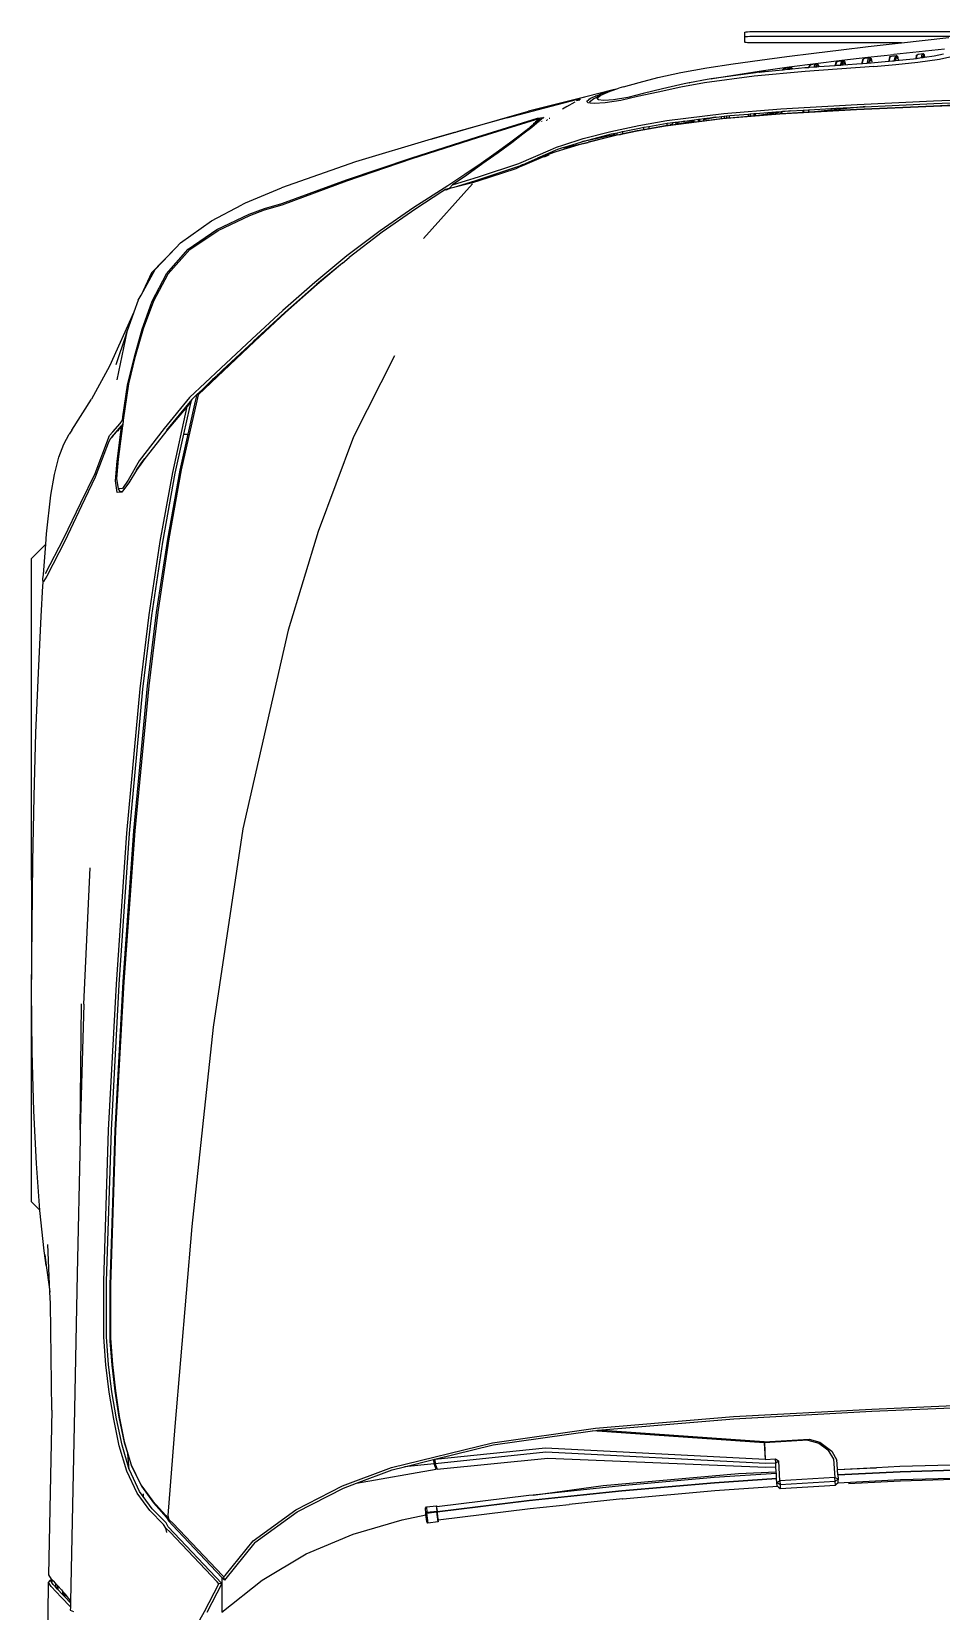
# Model space of a CAD drawing. Header units: metres. Extents: x 54.3 to 102.1, y 17 to 45.8.
# Drawn here: x 55.347 to 55.944, y 30.421 to 31.456 of the extents above; entities that cross this region are included whole.
import ezdxf

# ---------------------------------------------------------------- set-up
doc = ezdxf.new("R2010")
doc.units = ezdxf.units.M
doc.layers.add('Edges', color=7, linetype='Continuous')

# ---------------------------------------------------------------- blocks, each defined once
blk = doc.blocks.new('BMW 7 Series pl')
at = {"layer": 'Edges'}
for p, q in [((-2592.7, -250), (-2592.7, 250)), ((-2524.8, -75), (-2527.8, 0)), ((-2522.3, -74.8), (-2525.3, 0)), ((-2522.9, 0), (-2519.9, -75.2)), ((-2522.5, 0), (-2519.5, -75.2)), ((-1244.3, -135.6), (-1250.2, 0)), ((-1242.1, -135.5), (-1248, 0)), ((-1190.5, -16.8), (-1187.9, -108)), ((-1185.6, -16.7), (-1182.9, -107.8)), ((-1185.2, -16.6), (-1182.6, -107.8)), ((-1175.2, -107.5), (-1177.8, -16.5)), ((-1176.3, -16.6), (-1173.7, -107.4)), ((-2588.2, -250), (-2588.2, -47.5)), ((-2584, -86.1), (-2586.9, -60.1)), ((-2565.8, -69.2), (-2570.3, -48.8)), ((-2575.7, -64.4), (-2570.4, -113.9)), ((-2570.7, -65.4), (-2568.7, -74.5)), ((-2568.7, -74.5), (-2567.3, -83.8)), ((-2562.7, -90.3), (-2565.8, -69.2)), ((-2521.4, -149.8), (-2524.8, -75)), ((-2518.9, -149.6), (-2522.3, -74.8)), ((-2519.9, -75.2), (-2516.5, -150.4)), ((-2519.5, -75.2), (-2516.2, -150.4)), ((-2581.7, -106.5), (-2584, -86.1)), ((-2571.2, -85.2), (-2570.3, -84.1)), ((-2571.2, -85.2), (-2570.1, -85.1)), ((-2570.5, -90.2), (-2571.2, -85.2)), ((-2570.8, -86.1), (-2571.2, -85.2)), ((-2566.9, -86.7), (-2570.8, -86.1)), ((-2570.5, -90.2), (-2570.2, -90.2)), ((-2570.1, -91.1), (-2570.5, -90.2)), ((-2570.3, -84.1), (-2567.3, -83.8)), ((-2570, -85), (-2570.3, -84.1)), ((-2569.3, -92), (-2570.1, -91.1)), ((-2569.6, -91.1), (-2570.1, -91.1)), ((-2569.4, -85), (-2570, -85)), ((-2569.7, -85.1), (-2569.4, -85)), ((-2569.6, -91.1), (-2569.3, -92)), ((-2566.2, -91.7), (-2569.6, -91.1)), ((-2569.4, -85), (-2567.9, -84.9)), ((-2567.1, -85.4), (-2569.4, -85)), ((-2569.3, -92), (-2566.1, -92.5)), ((-2567.1, -85.8), (-2567.5, -85.8)), ((-2567.3, -83.8), (-2567.3, -84.1)), ((-2567.3, -84.1), (-2567.1, -85.4)), ((-2567.1, -85.4), (-2567.1, -85.8)), ((-2567.1, -85.8), (-2566.9, -86.7)), ((-2566.9, -86.7), (-2566.2, -91.7)), ((-2566.2, -91.7), (-2566.1, -92.5)), ((-2566.1, -92.5), (-2565.7, -94.6)), ((-2560.4, -111.9), (-2562.7, -90.3)), ((-2581.7, -106.5), (-2581.7, -250)), ((-2581, -112.5), (-2581.7, -106.5)), ((-2565.7, -94.6), (-2564, -112.2)), ((-1187.9, -108), (-1186.8, -130.8)), ((-1182.9, -107.8), (-1179.9, -168.8)), ((-1182.6, -107.8), (-1179.6, -168.8)), ((-1172.1, -168.7), (-1175.2, -107.5)), ((-1173.7, -107.4), (-1171.1, -158.2)), ((-2578, -139.1), (-2581, -112.5)), ((-2567.6, -139.5), (-2570.4, -113.9)), ((-2569.5, -111.2), (-2568.6, -110.2)), ((-2569.5, -111.2), (-2568.3, -111.1)), ((-2568.8, -116.3), (-2569.5, -111.2)), ((-2569, -112.4), (-2569.5, -111.2)), ((-2563.9, -113.5), (-2569, -112.4)), ((-2568.8, -116.3), (-2568.5, -116.2)), ((-2568.3, -117.4), (-2568.8, -116.3)), ((-2568.6, -110.2), (-2565.2, -109.7)), ((-2568.3, -111.1), (-2568.6, -110.2)), ((-2568.3, -111.1), (-2566, -110.8)), ((-2568.2, -111.3), (-2568.3, -111.1)), ((-2567.5, -118.3), (-2568.3, -117.4)), ((-2567.8, -117.5), (-2568.3, -117.4)), ((-2565.8, -111.8), (-2568.2, -111.3)), ((-2567.8, -117.5), (-2567.8, -117.5)), ((-2563.4, -118.4), (-2567.8, -117.5)), ((-2567.5, -118.3), (-2563.4, -119.1)), ((-2565.2, -111.7), (-2565.8, -111.8)), ((-2564, -112.2), (-2565.8, -111.8)), ((-2564, -112.2), (-2563.9, -113.5)), ((-2563.9, -113.5), (-2563.7, -115.3)), ((-2563.7, -115.3), (-2563.4, -118.4)), ((-2563.4, -118.4), (-2563.4, -119.1)), ((-2563.4, -119.1), (-2561.9, -136.1)), ((-2558.5, -133.5), (-2560.4, -111.9)), ((-2574.8, -165.6), (-2578, -139.1)), ((-2567.2, -137.2), (-2566.4, -136.1)), ((-2567.2, -137.2), (-2566.5, -137.1)), ((-2566.6, -142.2), (-2567.2, -137.2)), ((-2566.8, -138.6), (-2567.2, -137.2)), ((-2561.6, -140), (-2566.8, -138.6)), ((-2566.4, -136.1), (-2563, -135.5)), ((-2566.1, -137), (-2566.4, -136.1)), ((-2566.1, -137), (-2563.8, -136.6)), ((-2565.9, -137.5), (-2566.1, -137)), ((-2564.7, -137.8), (-2565.9, -137.5)), ((-2563.6, -137.7), (-2564.7, -137.8)), ((-2563.6, -138.1), (-2564.7, -137.8)), ((-2563, -137.5), (-2563.6, -137.7)), ((-2561.7, -138.6), (-2563.6, -138.1)), ((-2561.9, -136.1), (-2561.7, -138.6)), ((-2561.7, -138.6), (-2561.6, -140)), ((-2558.5, -133.5), (-2553.8, -200.7)), ((-1236.9, -271), (-1244.3, -135.6)), ((-1234.7, -270.8), (-1242.1, -135.5)), ((-1186.8, -133.1), (-1186.8, -130.8)), ((-1186.8, -130.8), (-1184.9, -169.1)), ((-1185.2, -169.1), (-1186.8, -133.1)), ((-2564.7, -165), (-2567.6, -139.5)), ((-2566.6, -142.2), (-2566.3, -142.2)), ((-2566.1, -143.6), (-2566.6, -142.2)), ((-2565.2, -144.5), (-2566.1, -143.6)), ((-2561.3, -144.9), (-2566.1, -143.6)), ((-2565.5, -143.8), (-2565.2, -144.5)), ((-2565.2, -144.5), (-2561.2, -145.6)), ((-2561.6, -140), (-2561.3, -144.9)), ((-2561.3, -144.9), (-2561.2, -145.6)), ((-2561.2, -145.6), (-2559.9, -163.4)), ((-2517.1, -224.6), (-2521.4, -149.8)), ((-2519.3, -141.9), (-2519.1, -144.1)), ((-2519.1, -144.1), (-2514.4, -188.3)), ((-2517.7, -170.5), (-2518.9, -149.6)), ((-2516.5, -150.4), (-2513.8, -197.5)), ((-2516.2, -150.4), (-2511.9, -225.5)), ((-2571.6, -192.2), (-2574.8, -165.6)), ((-2561.5, -190.7), (-2564.7, -165)), ((-2564.6, -163.2), (-2563.7, -162.1)), ((-2564.6, -163.2), (-2563.4, -162.9)), ((-2563.9, -168.2), (-2564.6, -163.2)), ((-2564, -164.8), (-2564.6, -163.2)), ((-2559.7, -166.2), (-2564, -164.8)), ((-2563.9, -168.2), (-2563.6, -168.1)), ((-2563.3, -169.8), (-2563.9, -168.2)), ((-2563.7, -162.1), (-2560.3, -161.4)), ((-2563.4, -162.9), (-2563.7, -162.1)), ((-2563.3, -164), (-2563.7, -164.1)), ((-2563.7, -164.1), (-2563.6, -164.4)), ((-2563.4, -162.9), (-2561.2, -162.5)), ((-2563.1, -163.7), (-2563.4, -162.9)), ((-2562.5, -170.7), (-2563.3, -169.8)), ((-2559.4, -171.1), (-2563.3, -169.8)), ((-2562.7, -163.9), (-2563.1, -163.7)), ((-2562.7, -163.9), (-2562.9, -163.9)), ((-2561, -163.5), (-2562.7, -163.9)), ((-2559.8, -164.8), (-2562.7, -163.9)), ((-2562.7, -170.1), (-2562.5, -170.7)), ((-2560.3, -163.4), (-2561, -163.5)), ((-2559.9, -163.4), (-2559.8, -164.8)), ((-2559.8, -164.8), (-2559.7, -166.2)), ((-2559.7, -166.2), (-2559.4, -171.1)), ((-1202.9, -174.7), (-1194.1, -169.7)), ((-1190.5, -169.4), (-1194.1, -169.7)), ((-1185.2, -169.1), (-1190.5, -169.4)), ((-1184.9, -169.1), (-1185.2, -169.1)), ((-1179.9, -168.8), (-1184.9, -169.1)), ((-1179.8, -168.8), (-1179.9, -168.8)), ((-1179.8, -168.8), (-1179.6, -168.8)), ((-1179.6, -168.8), (-1176, -168.6)), ((-1177.3, -171.7), (-1176, -168.6)), ((-1176, -168.6), (-1174.8, -168.5)), ((-1176, -168.6), (-1173.2, -171.5)), ((-1172.4, -168.4), (-1174.8, -168.5)), ((-1172.1, -168.7), (-1172.4, -168.4)), ((-1170.6, -170.3), (-1172.1, -168.7)), ((-2562.5, -170.7), (-2559.3, -171.7)), ((-2559.4, -171.1), (-2559.3, -171.7)), ((-2559.3, -171.7), (-2558.2, -187.3)), ((-2516.8, -170.7), (-2517.7, -170.5)), ((-2517.7, -170.7), (-2517.7, -170.5)), ((-2517.7, -170.7), (-2516.8, -170.7)), ((-2517.4, -175.5), (-2517.7, -170.7)), ((-2517.4, -175.5), (-2516.8, -175.7)), ((-2517.4, -175.7), (-2517.4, -175.5)), ((-2516.8, -175.7), (-2517.4, -175.7)), ((-2516.2, -197), (-2517.4, -175.7)), ((-1211.8, -186.4), (-1202.9, -174.7)), ((-1210.7, -187.4), (-1204.2, -178.7)), ((-1204.2, -178.7), (-1195.1, -173.1)), ((-1195.1, -173.1), (-1177.3, -171.7)), ((-1173.2, -171.5), (-1177.3, -171.7)), ((-1177.3, -171.7), (-1174.1, -225.6)), ((-1169.7, -171.2), (-1173.2, -171.5)), ((-1173.2, -171.5), (-1170, -225.4)), ((-1169.7, -171.2), (-1170.6, -170.3)), ((-1166.5, -225.1), (-1169.7, -171.2)), ((-2568.3, -218.6), (-2571.6, -192.2)), ((-2558.2, -216.3), (-2561.5, -190.7)), ((-2561.4, -189), (-2560.6, -187.9)), ((-2560.7, -194), (-2561.4, -189)), ((-2560.7, -190.9), (-2561.4, -189)), ((-2560.1, -191.2), (-2560.7, -190.9)), ((-2560, -195.9), (-2560.7, -194)), ((-2560.6, -187.9), (-2558.2, -187.3)), ((-2560.3, -188.7), (-2560.6, -187.9)), ((-2560.6, -188.8), (-2560.3, -188.7)), ((-2559.9, -189.7), (-2560.6, -189.9)), ((-2560.6, -189.9), (-2560.1, -191.2)), ((-2560.4, -193.9), (-2560.3, -193.9)), ((-2560.3, -188.7), (-2558.1, -188.2)), ((-2559.9, -189.7), (-2560.3, -188.7)), ((-2557.8, -192), (-2560.1, -191.2)), ((-2559.2, -196.8), (-2560, -195.9)), ((-2559.4, -196.2), (-2560, -195.9)), ((-2558, -189.3), (-2559.9, -189.7)), ((-2559.9, -189.8), (-2559.9, -189.7)), ((-2557.9, -190.5), (-2559.9, -189.8)), ((-2559.4, -196.2), (-2559.2, -196.8)), ((-2557.5, -196.9), (-2559.4, -196.2)), ((-2559.2, -196.8), (-2557.4, -197.5)), ((-2558.2, -187.3), (-2558.1, -188.2)), ((-2558.1, -188.2), (-2558, -189.3)), ((-2558, -189.3), (-2557.9, -190.5)), ((-2557.9, -190.5), (-2557.8, -192)), ((-2557.8, -192), (-2557.5, -196.9)), ((-2557.5, -196.9), (-2557.4, -197.5)), ((-2557.4, -197.5), (-2557.2, -201.2)), ((-2553.8, -200.7), (-2549.1, -250.6)), ((-2513.8, -197.5), (-2516.2, -197)), ((-2516.2, -197.6), (-2516.2, -197)), ((-2516.2, -197.6), (-2513.8, -197.6)), ((-2515.9, -202), (-2516.2, -197.6)), ((-2513.8, -197.5), (-2513.8, -197.6)), ((-2513.8, -197.6), (-2513.5, -202.6)), ((-1214.9, -197), (-1211.8, -186.4)), ((-1212.3, -240.8), (-1214.9, -197)), ((-1213.8, -198.3), (-1210.7, -187.4)), ((-1213.8, -198.3), (-1211.2, -240.7)), ((-2554.7, -241.6), (-2558.2, -216.3)), ((-2557.8, -214.7), (-2556.9, -213.6)), ((-2557.1, -219.7), (-2557.8, -214.7)), ((-2557, -217), (-2557.8, -214.7)), ((-2557.2, -201.2), (-2556, -213.4)), ((-2556.9, -213.6), (-2556, -213.4)), ((-2556.6, -214.4), (-2556.9, -213.6)), ((-2556.9, -214.5), (-2556.6, -214.4)), ((-2556.3, -215.5), (-2556.9, -215.6)), ((-2556.9, -215.6), (-2556.3, -217.2)), ((-2556.6, -214.4), (-2555.9, -214.2)), ((-2556.3, -215.5), (-2556.6, -214.4)), ((-2555.8, -215.3), (-2556.3, -215.5)), ((-2556.1, -215.9), (-2556.3, -215.5)), ((-2555.7, -216), (-2556.1, -215.9)), ((-2556, -213.4), (-2555.9, -214.2)), ((-2555.9, -214.2), (-2555.8, -215.3)), ((-2555.8, -215.3), (-2555.7, -216)), ((-2555.7, -216), (-2555.6, -217.5)), ((-2515.9, -202), (-2513.5, -202.6)), ((-2515.9, -202.6), (-2515.9, -202)), ((-2513.5, -202.6), (-2515.9, -202.6)), ((-2515.2, -215.4), (-2515.9, -202.6)), ((-2515.2, -215.4), (-2515, -217.1)), ((-2514.7, -223.1), (-2515.2, -215.4)), ((-2513.5, -202.6), (-2512.3, -223.7)), ((-2564.8, -245.1), (-2568.3, -218.6)), ((-2556.3, -222), (-2557.1, -219.7)), ((-2556.3, -217.2), (-2557, -217)), ((-2556.8, -219.7), (-2556.6, -219.6)), ((-2555.6, -217.5), (-2556.3, -217.2)), ((-2556.3, -217.2), (-2556.1, -217.8)), ((-2555.4, -222.9), (-2556.3, -222)), ((-2555.7, -222.2), (-2556.3, -222)), ((-2556.1, -217.9), (-2555.5, -218.1)), ((-2555.7, -222.2), (-2555.4, -222.9)), ((-2555.1, -222.4), (-2555.7, -222.2)), ((-2555.6, -217.5), (-2555.5, -218.1)), ((-2555.5, -218.1), (-2555.1, -222.4)), ((-2555.4, -222.9), (-2555.1, -223)), ((-2555.1, -222.4), (-2555.1, -223)), ((-2555.1, -223), (-2553.4, -240.1)), ((-2512.5, -280.5), (-2517.1, -224.6)), ((-2515, -217.2), (-2515, -217.1)), ((-2515, -217.2), (-2514.1, -223.3)), ((-2514.1, -223.3), (-2514.7, -223.1)), ((-2514.6, -224.4), (-2514.7, -223.1)), ((-2514.6, -224.4), (-2513.9, -224.4)), ((-2514.6, -224.4), (-2514.6, -224.4)), ((-2514.3, -228.2), (-2514.6, -224.4)), ((-2514.3, -228.2), (-2513.3, -228.5)), ((-2514.2, -229.4), (-2514.3, -228.2)), ((-2513.1, -229.4), (-2514.2, -229.4)), ((-2512.6, -249), (-2514.2, -229.4)), ((-2512.3, -223.7), (-2514.1, -223.3)), ((-2513.9, -224.4), (-2513.3, -228.5)), ((-2513.9, -224.4), (-2512.3, -224.4)), ((-2513.3, -228.5), (-2511.9, -228.8)), ((-2513.1, -229.4), (-2510.3, -248.3)), ((-2511.9, -229.4), (-2513.1, -229.4)), ((-2512.3, -223.7), (-2512.3, -224.4)), ((-2512.3, -224.4), (-2512.2, -225.5)), ((-2512.2, -225.5), (-2511.9, -228.8)), ((-2511.9, -225.5), (-2507.2, -281.6)), ((-2511.9, -228.8), (-2511.9, -229.4)), ((-2511.9, -229.4), (-2510.3, -248.3)), ((-1195.4, -229.8), (-1193.3, -226.7)), ((-1191.4, -229.6), (-1195.4, -229.8)), ((-1194.8, -239.8), (-1195.4, -229.8)), ((-1174.1, -225.6), (-1193.3, -226.7)), ((-1193.3, -226.7), (-1191.4, -229.6)), ((-1187.8, -229.4), (-1191.4, -229.6)), ((-1191.4, -229.6), (-1190.8, -239.6)), ((-1182.7, -229.1), (-1187.8, -229.4)), ((-1187.2, -239.3), (-1187.8, -229.4)), ((-1181.3, -229), (-1182.7, -229.1)), ((-1181.2, -266), (-1182.7, -229.1)), ((-1176.4, -228.7), (-1181.3, -229)), ((-1181.3, -229), (-1177.1, -290)), ((-1176.4, -228.7), (-1172.1, -289.7)), ((-1176, -228.7), (-1176.4, -228.7)), ((-1172.4, -228.5), (-1176, -228.7)), ((-1176, -228.7), (-1171.8, -289.7)), ((-1174.1, -225.6), (-1170, -225.4)), ((-1172.4, -228.5), (-1174.1, -225.6)), ((-1170, -225.4), (-1172.4, -228.5)), ((-1168.9, -228.3), (-1172.4, -228.5)), ((-1170, -225.4), (-1166.5, -225.1)), ((-1168.9, -228.3), (-1168.6, -227.9)), ((-1168.6, -227.9), (-1167.7, -226.8)), ((-1164.4, -289.1), (-1168.6, -227.9)), ((-1167.7, -226.8), (-1166.5, -225.1)), ((-2561.1, -271.3), (-2564.8, -245.1)), ((-2550.7, -266.8), (-2554.7, -241.6)), ((-2553.6, -240.4), (-2553.4, -240.1)), ((-2553.6, -240.4), (-2553.4, -240.3)), ((-2553, -245.4), (-2553.6, -240.4)), ((-2553.3, -241.4), (-2553.6, -240.4)), ((-2553.4, -240.1), (-2553.4, -240.3)), ((-2553.4, -240.3), (-2553.3, -241.4)), ((-2553.3, -241.4), (-2552.9, -245.4)), ((-2553, -245.4), (-2552.9, -245.4)), ((-2552.9, -245.7), (-2553, -245.4)), ((-2552.9, -245.4), (-2552.9, -245.7)), ((-2552.9, -245.7), (-2552.5, -249.5)), ((-1212.3, -240.8), (-1223.5, -403.9)), ((-1211.2, -240.8), (-1222.9, -409.1)), ((-1211.2, -240.7), (-1212.3, -240.8)), ((-1212.3, -240.8), (-1211.2, -240.8)), ((-1212.3, -240.8), (-1212.3, -240.8)), ((-1211.2, -240.7), (-1194.8, -239.8)), ((-1211.2, -240.8), (-1194.8, -239.8)), ((-1211.2, -240.8), (-1211.2, -240.7)), ((-1194.8, -239.8), (-1205.8, -455.2)), ((-1190.8, -239.6), (-1201.9, -454.7)), ((-1196.3, -453), (-1187.2, -239.3)), ((-2592.7, -252.6), (-2592.7, -250)), ((-2592.7, -255), (-2592.7, -252.6)), ((-2592.6, -257.1), (-2592.7, -255)), ((-2592.4, -258.7), (-2592.6, -257.1)), ((-2592.3, -259.7), (-2592.4, -258.7)), ((-2592.1, -260), (-2592.3, -259.7)), ((-2587.7, -260), (-2592.1, -260)), ((-2588.2, -252.6), (-2588.2, -250)), ((-2588.2, -255), (-2588.2, -252.6)), ((-2588.1, -257.1), (-2588.2, -255)), ((-2588, -258.7), (-2588.1, -257.1)), ((-2587.8, -259.7), (-2588, -258.7)), ((-2587.7, -260), (-2587.8, -259.7)), ((-2582.3, -260), (-2587.7, -260)), ((-2582.2, -259.7), (-2582.3, -260)), ((-2582, -258.7), (-2582.2, -259.7)), ((-2581.9, -257.1), (-2582, -258.7)), ((-2581.8, -255), (-2581.9, -257.1)), ((-2581.7, -252.6), (-2581.8, -255)), ((-2581.7, -250), (-2581.7, -252.6)), ((-2552.5, -249.5), (-2546.4, -292.8)), ((-2549.1, -250.6), (-2542.6, -299.3)), ((-2510.2, -249.7), (-2512.6, -249)), ((-2512.4, -251.2), (-2512.6, -249)), ((-2512.4, -251.2), (-2510.1, -251.2)), ((-2512.2, -254.2), (-2512.4, -251.2)), ((-2512.2, -254.2), (-2509.8, -254.9)), ((-2512, -256.2), (-2512.2, -254.2)), ((-2509.7, -256.2), (-2512, -256.2)), ((-2510.5, -274.5), (-2512, -256.2)), ((-2510.3, -248.3), (-2510.2, -249.7)), ((-2510.2, -249.7), (-2510.1, -251.2)), ((-2510.1, -251.2), (-2509.8, -254.9)), ((-2509.8, -254.9), (-2509.7, -256.2)), ((-2509.7, -256.2), (-2508.1, -275.3)), ((-2557.2, -297.2), (-2561.1, -271.3)), ((-2546.7, -291.5), (-2550.7, -266.8)), ((-2508.1, -275.3), (-2510.5, -274.5)), ((-2510.2, -277.8), (-2510.5, -274.5)), ((-2510.2, -277.8), (-2507.9, -277.8)), ((-2510.1, -279.7), (-2510.2, -277.8)), ((-2508.1, -275.3), (-2507.9, -277.8)), ((-2507.9, -277.8), (-2507.6, -280.5)), ((-1225.6, -406.1), (-1236.9, -271)), ((-1223.5, -403.9), (-1234.7, -270.8)), ((-1169.5, -398.6), (-1181.2, -266)), ((-2546.4, -292.8), (-2546.7, -291.5)), ((-2546.4, -292.8), (-2545.9, -296.7)), ((-2505.6, -336.2), (-2512.5, -280.5)), ((-2510.1, -279.7), (-2507.6, -280.5)), ((-2510, -280.2), (-2510.1, -279.7)), ((-2509.7, -282.8), (-2510, -280.2)), ((-2507.4, -282.8), (-2509.7, -282.8)), ((-2509.4, -284.9), (-2509.7, -282.8)), ((-2508.9, -288.9), (-2509.4, -284.9)), ((-2507.6, -299.9), (-2509.4, -284.9)), ((-2508.9, -288.9), (-2506.8, -300.1)), ((-2506.8, -300.1), (-2508.9, -288.9)), ((-2507.6, -280.5), (-2507.5, -281.6)), ((-2507.5, -281.6), (-2507.4, -282.8)), ((-2507.4, -282.8), (-2505.1, -300.7)), ((-2507.2, -281.6), (-2500.2, -337.6)), ((-1177.1, -290), (-1169.1, -380.8)), ((-1172.1, -289.7), (-1164.1, -380.4)), ((-1171.8, -289.7), (-1163.8, -380.5)), ((-1156.4, -379.5), (-1164.4, -289.1)), ((-2552.8, -322.4), (-2557.2, -297.2)), ((-2545.9, -296.7), (-2542.6, -314)), ((-2542.6, -299.3), (-2538.4, -322.6)), ((-2506.8, -300.1), (-2507.6, -299.9)), ((-2507, -304.4), (-2507.6, -299.9)), ((-2507, -304.4), (-2506, -304.4)), ((-2506.9, -305.1), (-2507, -304.4)), ((-2506.9, -305.1), (-2505.8, -305.5)), ((-2506.4, -309.4), (-2506.9, -305.1)), ((-2505.1, -300.7), (-2506.8, -300.1)), ((-2506, -304.4), (-2505.8, -305.5)), ((-2506, -304.4), (-2504.7, -304.4)), ((-2505.8, -305.5), (-2506, -304.4)), ((-2505.8, -305.5), (-2504.5, -306)), ((-2505.1, -300.7), (-2504.7, -304.4)), ((-2504.7, -304.4), (-2504.5, -306)), ((-2504.5, -306), (-2504, -309.4)), ((-2547.7, -345), (-2552.8, -322.4)), ((-2542.5, -314.4), (-2542.6, -314)), ((-2542.5, -314.5), (-2542.5, -314.4)), ((-2542.5, -314.5), (-2541.6, -319.2)), ((-2541.6, -319.2), (-2536.7, -340.5)), ((-2538.4, -322.6), (-2533.6, -344.9)), ((-2505.1, -309.4), (-2506.4, -309.4)), ((-2505.2, -318.5), (-2506.4, -309.4)), ((-2505.2, -318.5), (-2503.6, -325.1)), ((-2504, -328.1), (-2505.2, -318.5)), ((-2505.1, -309.4), (-2502.1, -325.7)), ((-2504, -309.4), (-2505.1, -309.4)), ((-2502.1, -325.7), (-2505.1, -309.4)), ((-2504, -309.4), (-2502, -325.8)), ((-2500.8, -363.8), (-2505.6, -336.2)), ((-2503.7, -330.8), (-2504, -328.1)), ((-2503.7, -330.8), (-2502.1, -330.8)), ((-2503.4, -333.1), (-2503.7, -330.8)), ((-2503.2, -325.3), (-2503.6, -325.1)), ((-2503.6, -325.1), (-2502.8, -328.1)), ((-2503.1, -335.7), (-2503.4, -333.1)), ((-2502.1, -325.7), (-2503.2, -325.3)), ((-2503.1, -335.8), (-2503.1, -335.7)), ((-2500.9, -335.8), (-2503.1, -335.8)), ((-2499.9, -353.9), (-2503.1, -335.8)), ((-2502, -325.8), (-2502.1, -325.7)), ((-2502.1, -330.8), (-2501.6, -333.1)), ((-2502.1, -330.8), (-2501.9, -330.8)), ((-2502, -325.8), (-2501.3, -330.8)), ((-2501.9, -330.8), (-2501.3, -331)), ((-2501.9, -330.8), (-2501.3, -330.8)), ((-2501.3, -330.8), (-2501.3, -331)), ((-2501.3, -331), (-2500.7, -335.8)), ((-2500.9, -335.8), (-2500.5, -337.6)), ((-2500.7, -335.8), (-2500.9, -335.8)), ((-2500.7, -335.8), (-2500.5, -337.6)), ((-2500.5, -337.6), (-2497.6, -353.9)), ((-2500.2, -337.6), (-2495.4, -365.2)), ((-2542.9, -363.5), (-2547.7, -345)), ((-2536.7, -340.5), (-2532.2, -359.4)), ((-2533.6, -344.9), (-2529.1, -365)), ((-2499.9, -353.9), (-2497.6, -353.9)), ((-2499.1, -358.9), (-2499.9, -353.9)), ((-2497.6, -353.9), (-2496.7, -358.9)), ((-2538.7, -378.8), (-2542.9, -363.5)), ((-2532.2, -359.4), (-2528.3, -374.6)), ((-2529.1, -365), (-2525.3, -381.4)), ((-2495, -391.1), (-2500.8, -363.8)), ((-2496.7, -358.9), (-2499.1, -358.9)), ((-2498.3, -363.2), (-2499.1, -358.9)), ((-2495.2, -377.7), (-2498.3, -363.2)), ((-2496.7, -358.9), (-2495.6, -365.2)), ((-2495.6, -365.2), (-2492.9, -377.7)), ((-2495.4, -365.2), (-2492.7, -377.7)), ((-2538.7, -378.8), (-2537.2, -383.3)), ((-2536.1, -387.4), (-2537.2, -383.3)), ((-2534.4, -391.9), (-2537.2, -383.3)), ((-2528.3, -374.6), (-2526.1, -388.6)), ((-2525.3, -381.4), (-2523, -396.7)), ((-2494.8, -379.8), (-2495.2, -377.7)), ((-2494.8, -379.8), (-2492.5, -379.8)), ((-2494.3, -382.1), (-2494.8, -379.8)), ((-2493.7, -384.8), (-2494.3, -382.1)), ((-2491.4, -384.8), (-2493.7, -384.8)), ((-2493, -388.3), (-2493.7, -384.8)), ((-2492.9, -377.7), (-2492.5, -379.8)), ((-2492.7, -377.7), (-2492.3, -379.8)), ((-2492.5, -379.8), (-2492, -382.1)), ((-2492.4, -379.8), (-2492.3, -379.8)), ((-2492.3, -379.8), (-2491.8, -382.1)), ((-2492, -382.1), (-2491.4, -384.8)), ((-2491.8, -382.1), (-2491.2, -384.8)), ((-2491.4, -384.8), (-2491.3, -385.2)), ((-2491.3, -385.2), (-2491.4, -387.3)), ((-2491.2, -384.8), (-2491.3, -384.8)), ((-2491.3, -385.2), (-2489.7, -392.7)), ((-2491.2, -384.8), (-2489.5, -392.8)), ((-1169.1, -380.8), (-1160, -467.2)), ((-1164.1, -380.4), (-1154.6, -470.9)), ((-1163.8, -380.5), (-1154.3, -471)), ((-1156.4, -379.7), (-1156.4, -379.5)), ((-1156.4, -379.7), (-1150.8, -432.1)), ((-2534.4, -392.9), (-2536.1, -387.4)), ((-2536.1, -387.4), (-2535.4, -390.1)), ((-2535.4, -390.1), (-2529.2, -414.4)), ((-2530.6, -400.8), (-2534.4, -391.9)), ((-2534.4, -392.9), (-2533.9, -394.7)), ((-2531.7, -401.2), (-2534.4, -392.9)), ((-2531.3, -402.3), (-2531.7, -401.2)), ((-2527.6, -404.8), (-2530.6, -400.8)), ((-2530.6, -400.8), (-2526.8, -407.9)), ((-2526.1, -388.6), (-2525.4, -398.1)), ((-2525.4, -398.1), (-2525.9, -403.5)), ((-2523, -396.7), (-2522.3, -407.3)), ((-2488, -418.1), (-2495, -391.1)), ((-2492.7, -388.6), (-2493, -388.3)), ((-2492.9, -388.6), (-2493, -388.3)), ((-2492.7, -388.6), (-2492.9, -388.6)), ((-2492.5, -390.4), (-2492.9, -388.6)), ((-2491.8, -387.7), (-2492.7, -388.6)), ((-2485.6, -417.3), (-2492.5, -390.4)), ((-2491.9, -387.3), (-2491.8, -387.7)), ((-2491.8, -387.3), (-2491.7, -387.7)), ((-2491.8, -387.7), (-2485.2, -418.5)), ((-2491.7, -387.7), (-2491.8, -387.7)), ((-2491.4, -387.3), (-2491.7, -387.7)), ((-2491.7, -387.7), (-2484.9, -419.5)), ((-2484.4, -413.3), (-2489.7, -392.7)), ((-2489.5, -392.8), (-2484.4, -413.3)), ((-1160, -467.2), (-1169.5, -398.6)), ((-2531.2, -402.3), (-2531.3, -402.3)), ((-2529.6, -406.1), (-2531.2, -402.3)), ((-2529.6, -406.1), (-2529.6, -406.4)), ((-2527.8, -410.4), (-2529.6, -406.1)), ((-2529.2, -414.4), (-2528.5, -416.9)), ((-2528.5, -416.9), (-2514.8, -471.7)), ((-2528.5, -416.9), (-2526.5, -424.5)), ((-2527.2, -411.3), (-2527.8, -410.4)), ((-2526.6, -404), (-2527.6, -404.8)), ((-2526.8, -412.8), (-2527.2, -411.3)), ((-2524.7, -414.7), (-2527.2, -411.3)), ((-2526.6, -404), (-2526.9, -402.8)), ((-2526.8, -407.9), (-2523.8, -412.1)), ((-2525.9, -403.5), (-2526.6, -404)), ((-2524, -414.2), (-2524.7, -414.7)), ((-2524, -414.2), (-2524.1, -413.9)), ((-2522.9, -413.3), (-2524, -414.2)), ((-2523.8, -412.1), (-2522.7, -411.1)), ((-2522.7, -411.1), (-2522.9, -413.3)), ((-2522.3, -407.3), (-2522.7, -411.1)), ((-2485.2, -418.5), (-2485.6, -417.3)), ((-2484.4, -413.3), (-2484.3, -413.3)), ((-2479.2, -437.4), (-2484.3, -413.3)), ((-2484.3, -413.3), (-2482.6, -420.1)), ((-2479.1, -437.6), (-2484.3, -413.3)), ((-1211.3, -506.9), (-1225.6, -406.1)), ((-1223.3, -405.9), (-1223.5, -403.9)), ((-1222.9, -409.1), (-1223.3, -405.9)), ((-1209.1, -506.5), (-1222.9, -409.1)), ((-2526.3, -422.1), (-2526.6, -420.9)), ((-2526.6, -423.8), (-2526.3, -424.8)), ((-2526.5, -424.5), (-2526.4, -424.8)), ((-2526.5, -424.5), (-2526.4, -424.8)), ((-2508.2, -492.9), (-2526.4, -424.8)), ((-2525.5, -425), (-2526.2, -422.4)), ((-2525.7, -421.6), (-2525.1, -424.3)), ((-2524.9, -425.1), (-2524.8, -425.2)), ((-2519.4, -434.1), (-2524.1, -426.1)), ((-2522.8, -428.7), (-2522.8, -428.5)), ((-2481.6, -438.3), (-2488, -418.1)), ((-2484.9, -419.5), (-2485.2, -418.5)), ((-2479.2, -437.4), (-2484.9, -419.5)), ((-2482.6, -420.1), (-2476.2, -440.9)), ((-1146.8, -470.1), (-1150.8, -432.1)), ((-2519.4, -434.1), (-2518.8, -435.1)), ((-2518.8, -435.2), (-2518.8, -435.1)), ((-2518.8, -435.2), (-2516.8, -438.6)), ((-2518.7, -435.7), (-2518.7, -435.5)), ((-2479.6, -444.5), (-2481.6, -438.3)), ((-2477.1, -450.2), (-2479.6, -444.5)), ((-2479.2, -437.4), (-2477.2, -443.5)), ((-2477.2, -443.5), (-2468.8, -463)), ((-2476.2, -440.9), (-2474.4, -447.1)), ((-2474.4, -447.1), (-2472.1, -453.1)), ((-2508, -462.9), (-2508.6, -457)), ((-2508.6, -457), (-2507.6, -457.5)), ((-2508.6, -457), (-2506.6, -459.4)), ((-2508, -451.4), (-2508, -451)), ((-2489.7, -521.7), (-2508, -462.9)), ((-2506.9, -462.9), (-2508, -462.9)), ((-2507.3, -454.9), (-2507.3, -454.8)), ((-2507.3, -454.8), (-2507.3, -454.8)), ((-2506.6, -459.4), (-2507.1, -460.9)), ((-2507.1, -460.9), (-2503.7, -464.8)), ((-2506.9, -462.9), (-2507.1, -460.9)), ((-2506.5, -462.9), (-2506.9, -462.9)), ((-2506.8, -464.5), (-2506.9, -462.9)), ((-2506.4, -463.9), (-2506.8, -464.5)), ((-2506.4, -458.9), (-2506.6, -459.4)), ((-2506.6, -459.4), (-2504.7, -461.7)), ((-2506.5, -453.2), (-2506.4, -453.6)), ((-2505.9, -463.3), (-2506, -463.5)), ((-2505.9, -454.1), (-2505.8, -454.3)), ((-2505.8, -454.3), (-2505.7, -454.6)), ((-2505.4, -458.1), (-2505.3, -458.2)), ((-2505.4, -463.7), (-2505.2, -464.4)), ((-2504.8, -464.9), (-2505, -463.9)), ((-2504.9, -459), (-2504.8, -459)), ((-2504.7, -461.7), (-2499, -468.6)), ((-2504.5, -459.6), (-2504.5, -459.6)), ((-2503.6, -461.1), (-2503.7, -461)), ((-2463.6, -481.3), (-2477.1, -450.2)), ((-2472.1, -453.1), (-2470.3, -457)), ((-2471.9, -451.8), (-2471.4, -453)), ((-2471.7, -451.5), (-2471.4, -453)), ((-2471.4, -453), (-2470.9, -454.8)), ((-2471.4, -453), (-2469.9, -456.3)), ((-2470.3, -457), (-2468.8, -463)), ((-2470.3, -457), (-2461.3, -477.6)), ((-2462.7, -477.1), (-2468.8, -463)), ((-1205.8, -455.2), (-1194.8, -563.5)), ((-1201.9, -454.7), (-1190.7, -563.1)), ((-1185.3, -561.3), (-1196.3, -453)), ((-2487.7, -566.2), (-2514.8, -471.7)), ((-2489, -521.3), (-2506.8, -464.5)), ((-2503.7, -464.8), (-2503.2, -466.7)), ((-2503.7, -464.8), (-2502.9, -465.7)), ((-2503.3, -464.1), (-2503.1, -465.2)), ((-2502.9, -465.7), (-2502.5, -467.3)), ((-2502.9, -465.7), (-2499.3, -470.1)), ((-2500.5, -466.2), (-2500.5, -466.2)), ((-2499.1, -470.5), (-2499.3, -470.1)), ((-2499.3, -470.1), (-2498, -471.6)), ((-2499, -468.6), (-2492.2, -477.2)), ((-2498, -471.6), (-2491.4, -479.8)), ((-2492.2, -477.2), (-2483.9, -488.1)), ((-2461.3, -477.6), (-2462.7, -477.1)), ((-2462.6, -477.5), (-2462.7, -477.1)), ((-2461.2, -477.9), (-2462.6, -477.5)), ((-2461.3, -480.4), (-2462.6, -477.5)), ((-2461.3, -477.6), (-2461.2, -477.9)), ((-2461.2, -477.9), (-2459.6, -481.6)), ((-1160, -467.2), (-1159.6, -471.4)), ((-1159.6, -471.4), (-1148.6, -561.5)), ((-1154.6, -470.9), (-1143.6, -561.2)), ((-1154.3, -471), (-1143.2, -561.4)), ((-1135.8, -560.2), (-1146.8, -470.1)), ((-2508.2, -492.9), (-2494.8, -541)), ((-2491.4, -479.8), (-2483.4, -490.4)), ((-2483.9, -488.1), (-2474.2, -501.5)), ((-2483.4, -490.4), (-2474, -503.5)), ((-2450.9, -519.9), (-2463.6, -481.3)), ((-2461, -481.2), (-2461.3, -480.4)), ((-2459.6, -481.6), (-2461, -481.2)), ((-2446.7, -524.4), (-2461, -481.2)), ((-2459.6, -481.6), (-2458.5, -484.2)), ((-2458.5, -484.2), (-2446.2, -521.5)), ((-2457.8, -487.4), (-2457.7, -487.6)), ((-2474.2, -501.5), (-2463.5, -516.4)), ((-2474, -503.5), (-2463.6, -518.2)), ((-1186.9, -605.9), (-1211.3, -506.9)), ((-1195.1, -563.5), (-1209.1, -506.5)), ((-2469.1, -586), (-2489.7, -521.7)), ((-2468.4, -585.6), (-2489, -521.3)), ((-2463.6, -518.2), (-2452.7, -534)), ((-2463.5, -516.4), (-2452.3, -532.2)), ((-2449.1, -525.1), (-2450.9, -519.9)), ((-2447.8, -529.3), (-2449.1, -525.1)), ((-2440.5, -544.7), (-2446.7, -524.4)), ((-2446.2, -521.5), (-2444.4, -528)), ((-2494.8, -541), (-2494.8, -541)), ((-2494.8, -541), (-2494.1, -543.4)), ((-2452.7, -534), (-2441.7, -550.9)), ((-2452.3, -532.2), (-2442.8, -546.2)), ((-2443, -545.1), (-2447.8, -529.3)), ((-2444.4, -528), (-2443.2, -533.1)), ((-2390.1, -574.7), (-2443.8, -526.6)), ((-2443.2, -533.1), (-2439, -548.9)), ((-2494.1, -543.4), (-2494.1, -543.5)), ((-2494.1, -543.5), (-2494, -543.8)), ((-2494, -543.9), (-2494, -543.8)), ((-2494, -543.9), (-2493.9, -544.1)), ((-2493.9, -544.1), (-2493.9, -544.2)), ((-2493.9, -544.2), (-2487.7, -566.2)), ((-2442.8, -546.2), (-2443, -545.1)), ((-2439.6, -549.2), (-2442.8, -546.2)), ((-2441.7, -550.9), (-2420.5, -584.2)), ((-2439.8, -548.1), (-2440.5, -544.7)), ((-2439.8, -548.1), (-2438.9, -549.6)), ((-2439.6, -549.2), (-2439.8, -548.1)), ((-2438.7, -550.7), (-2439.6, -549.2)), ((-2439, -548.9), (-2438.9, -549.6)), ((-2438.9, -549.6), (-2438.5, -550.2)), ((-2438.9, -549.6), (-2438.7, -550.7)), ((-2437.7, -552.1), (-2438.7, -550.7)), ((-2438.7, -550.7), (-2438.3, -553)), ((-2437.6, -552.5), (-2438.3, -553)), ((-2438.3, -553), (-2435.9, -556.6)), ((-2435.9, -556.6), (-2419.3, -582.2)), ((-2487.4, -567.2), (-2487.7, -566.2)), ((-2487.4, -567.2), (-2465.2, -641.1)), ((-1195.1, -563.5), (-1194.8, -563.5)), ((-1194.8, -564.5), (-1195.1, -563.5)), ((-1194.8, -563.5), (-1190.7, -563.1)), ((-1190.6, -564.1), (-1194.8, -564.5)), ((-1194.8, -564.5), (-1194.8, -564.5)), ((-1194.7, -565), (-1194.8, -564.5)), ((-1194.7, -565), (-1194.8, -564.5)), ((-1187.7, -593.3), (-1194.7, -565)), ((-1190.7, -563.1), (-1185.3, -561.3)), ((-1185.3, -562.3), (-1190.6, -564.1)), ((-1190.6, -564.1), (-1187.7, -593.3)), ((-1171.7, -640.1), (-1185.3, -562.3)), ((-1144.3, -561.4), (-1149.5, -561.8)), ((-1149.5, -561.8), (-1149.1, -561.6)), ((-1148.4, -571.8), (-1149.5, -561.8)), ((-1149.1, -561.6), (-1148.6, -561.5)), ((-1148.6, -561.5), (-1148.6, -561.7)), ((-1148.4, -571.8), (-1143.2, -571.4)), ((-1147.2, -572.6), (-1148.4, -571.8)), ((-1142.1, -572.2), (-1147.2, -572.6)), ((-1146.9, -561.6), (-1143.6, -561.2)), ((-1143.2, -571.4), (-1144.3, -561.4)), ((-1143.6, -561.7), (-1144.3, -561.4)), ((-1133.8, -560.4), (-1143.6, -561.7)), ((-1143.6, -561.2), (-1143.2, -561.4)), ((-1142.4, -571.7), (-1143.6, -561.7)), ((-1143.2, -561.4), (-1138.6, -560.8)), ((-1143.2, -571.4), (-1142.4, -571.7)), ((-1142.4, -571.7), (-1132.6, -570.3)), ((-1141.9, -572.1), (-1142.4, -571.7)), ((-1142.2, -572.1), (-1141.9, -572.1)), ((-1141.4, -572.5), (-1142.1, -572.2)), ((-1141.4, -572.5), (-1141.9, -572.1)), ((-1134.1, -571.5), (-1140.6, -572.4)), ((-1138.6, -560.8), (-1133.8, -560.4)), ((-1138.6, -560.8), (-1135.8, -560.4)), ((-1134.3, -560), (-1135.8, -560.2)), ((-1135.8, -560.4), (-1135.8, -560.2)), ((-1132.6, -570.3), (-1134.1, -571.5)), ((-1133.8, -560.4), (-1132.6, -570.3)), ((-2447.6, -650.1), (-2469.1, -586)), ((-2446.7, -649.6), (-2468.4, -585.6)), ((-2420.5, -584.2), (-2397.8, -617.2)), ((-2419.3, -582.2), (-2396.4, -615.1)), ((-1140.6, -572.4), (-1141.4, -572.5)), ((-1135.8, -595.5), (-1140.6, -572.4)), ((-2275.4, -603), (-2196, -643.1)), ((-1184.8, -605.3), (-1187.7, -593.3)), ((-1121.7, -643.5), (-1135.8, -595.5)), ((-2397.8, -617.2), (-2373.2, -649.6)), ((-2396.4, -615.1), (-2371.6, -647.4)), ((-1169, -653.9), (-1186.9, -605.9)), ((-1171.7, -640.1), (-1184.8, -605.3)), ((-2465.2, -641.1), (-2439.8, -713.7)), ((-2366.1, -653.9), (-2371.6, -647.4)), ((-2196, -643.1), (-2103.2, -677.8)), ((-1166.9, -653.1), (-1171.7, -640.1)), ((-1102.5, -689.7), (-1121.7, -643.5)), ((-2424.3, -713.4), (-2447.6, -650.1)), ((-2423.2, -713.2), (-2446.7, -649.6)), ((-2373.2, -649.6), (-2347, -681.2)), ((-2366.1, -653.9), (-2348.3, -675.4)), ((-2366.1, -653.9), (-2357.7, -664)), ((-2357.7, -664), (-2348.3, -675.4)), ((-2357.7, -664), (-2345.1, -678.9)), ((-1145.7, -699.7), (-1169, -653.9)), ((-1143.7, -698.5), (-1166.9, -653.1)), ((-2348.3, -675.4), (-2345, -679.3)), ((-2345.1, -678.9), (-2317.6, -709.8)), ((-2317.7, -710.4), (-2345, -679.3)), ((-2103.2, -677.8), (-2006.9, -707.3)), ((-2347, -681.2), (-2319.7, -712.3)), ((-1076.7, -732.7), (-1102.5, -689.7)), ((-2317.6, -710.4), (-2317.7, -710.4)), ((-2317.6, -709.8), (-2289.4, -740.3)), ((-2289.7, -741), (-2317.6, -710.4)), ((-2006.9, -707.3), (-1812.4, -751.7)), ((-1115.3, -741.5), (-1145.7, -699.7)), ((-1113.5, -739.9), (-1143.7, -698.5)), ((-2425, -748.9), (-2439.8, -713.7)), ((-2419.5, -730.4), (-2424.3, -713.4)), ((-2418.2, -730.3), (-2423.2, -713.2)), ((-2319.7, -712.3), (-2291.7, -742.9)), ((-2414, -745.3), (-2419.5, -730.4)), ((-2412.7, -744.7), (-2418.2, -730.3)), ((-2289.5, -741.2), (-2289.7, -741)), ((-2261.3, -771.4), (-2289.5, -741.2)), ((-2289.4, -740.3), (-2260.8, -770.6)), ((-1081.4, -768.9), (-1115.3, -741.5)), ((-1113.5, -739.9), (-1076.6, -769.7)), ((-1045.3, -772.2), (-1076.7, -732.7)), ((-2424.9, -749), (-2425, -748.9)), ((-2425, -748.9), (-2425, -748.9)), ((-2424.9, -749), (-2424.8, -749.3)), ((-2424.8, -749.3), (-2423.1, -752.5)), ((-2407.5, -782.3), (-2423.1, -752.5)), ((-2399, -777), (-2414, -745.3)), ((-2397.9, -775.9), (-2412.7, -744.7)), ((-2291.7, -742.9), (-2263.2, -773.3)), ((-1812.4, -751.7), (-1618.2, -780.8)), ((-2259.1, -773.7), (-2261.3, -771.4)), ((-2260.8, -770.6), (-2237.2, -795.3)), ((-1132.2, -819.7), (-1081.2, -771.4)), ((-1130.6, -820.6), (-1079.3, -772.2)), ((-1128.9, -824.7), (-1073.4, -772.2)), ((-1079.9, -770.1), (-1081.4, -768.9)), ((-1081.2, -771.4), (-1079.9, -770.1)), ((-1076.6, -769.7), (-1079.9, -770.1)), ((-1079.8, -772.2), (-1079.5, -772.2)), ((-1079.3, -772.2), (-1076.6, -769.7)), ((-1079.3, -772.2), (-1073.4, -772.2)), ((-1073.4, -772.2), (-1045.3, -772.2)), ((-1073.4, -772.2), (-1045, -787)), ((-1073.4, -772.2), (-1073.2, -775.1)), ((-2386, -812.8), (-2407.5, -782.3)), ((-2379.8, -805), (-2399, -777)), ((-2379.3, -803.4), (-2397.9, -775.9)), ((-2263.2, -773.3), (-2234.4, -803.8)), ((-2259.1, -773.7), (-2258.9, -773.7)), ((-2258.3, -774.6), (-2259.1, -773.7)), ((-2258, -774.6), (-2258.3, -774.6)), ((-2257.8, -775.1), (-2258.3, -774.6)), ((-2257.8, -775.1), (-2257.8, -774.9)), ((-2257.3, -775.6), (-2257.8, -775.1)), ((-2257.3, -775.3), (-2257.3, -775.6)), ((-2257.3, -775.6), (-2257.3, -775.3)), ((-2257, -776), (-2257.3, -775.6)), ((-2257.3, -775.6), (-2257.3, -775.6)), ((-2257, -775.6), (-2257, -776)), ((-2257, -776), (-2256.8, -776)), ((-2256.9, -776.1), (-2257, -776)), ((-2256.8, -776.1), (-2256.9, -776.1)), ((-2256.8, -775.8), (-2256.8, -776)), ((-2256.8, -776), (-2256.6, -776)), ((-2256.8, -776), (-2256.8, -776.1)), ((-2256.5, -776.1), (-2256.8, -776.1)), ((-2256.8, -776.1), (-2256.8, -776.1)), ((-2256.3, -776.6), (-2256.8, -776.1)), ((-2256.3, -776.6), (-2256.3, -776.3)), ((-2256.3, -776.6), (-2255.9, -777.1)), ((-2255.9, -777.1), (-2255.9, -776.7)), ((-2255.9, -776.7), (-2255.8, -777.2)), ((-2255.9, -777.1), (-2255.8, -777.2)), ((-2255.8, -777.2), (-2255.5, -777.5)), ((-2255.5, -777.1), (-2255.5, -777.5)), ((-2255.5, -777.5), (-2255.1, -777.9)), ((-2255.1, -777.9), (-2255, -777.5)), ((-2255.1, -777.9), (-2254.5, -778.5)), ((-2254.5, -778.5), (-2254.5, -778)), ((-2254.5, -778.5), (-2253.7, -779.4)), ((-2253.7, -779.4), (-2253.1, -779.4)), ((-2253.7, -779.4), (-2253.1, -780)), ((-2252.5, -780), (-2253.1, -780)), ((-2253.1, -780), (-2252, -781.2)), ((-2252, -780.5), (-2252, -781.2)), ((-2252, -781.2), (-2242.2, -791.6)), ((-1618.2, -780.8), (-1422.9, -801.5)), ((-1075.1, -776.9), (-1123.7, -822.8)), ((-1073.2, -775.1), (-1075.1, -776.9)), ((-1046.2, -789), (-1073.2, -775.1)), ((-2355.6, -824.7), (-2379.3, -803.4)), ((-2242.1, -791.6), (-2242.2, -791.6)), ((-2237.4, -796.6), (-2242.1, -791.6)), ((-2232.5, -801.7), (-2237.4, -796.6)), ((-2237.4, -796.6), (-2230.9, -798.2)), ((-2237.2, -795.3), (-2231.3, -796.7)), ((-2234.4, -803.8), (-2204.2, -828.5)), ((-2224.9, -803.5), (-2232.5, -801.7)), ((-2232.5, -801.7), (-2226.2, -805.9)), ((-2232.5, -801.7), (-2202.5, -826.3)), ((-2231.3, -796.7), (-2163.7, -811.9)), ((-2230.9, -798.2), (-2198.5, -805.4)), ((-2198.7, -809.3), (-2224.9, -803.5)), ((-1422.9, -801.5), (-1227.1, -818.1)), ((-1013.4, -807.3), (-1046.2, -789)), ((-2381.2, -817.2), (-2386, -812.8)), ((-2381.2, -817.2), (-2356.5, -841)), ((-2359.7, -837.4), (-2381.2, -817.2)), ((-2355.5, -826.4), (-2379.8, -805)), ((-2226.2, -805.9), (-2225.8, -806.2)), ((-2225.8, -806.2), (-2202.2, -825.9)), ((-2161.2, -820.3), (-2225.8, -806.2)), ((-2198.7, -809.3), (-2198.5, -805.4)), ((-2160.3, -817.8), (-2198.7, -809.3)), ((-2198.5, -805.4), (-2163.3, -813.3)), ((-2163.7, -811.9), (-2096.2, -824)), ((-2163.3, -813.3), (-2095.9, -825.5)), ((-2092.9, -830), (-2160.3, -817.8)), ((-1227.1, -818.1), (-1140.2, -825)), ((-1136.2, -824.2), (-1132.2, -819.7)), ((-2329.2, -838.7), (-2355.6, -824.7)), ((-2328.7, -840.4), (-2355.5, -826.4)), ((-2204.2, -828.5), (-2172.5, -853)), ((-2202.4, -826.3), (-2202.5, -826.3)), ((-2202.2, -825.9), (-2176.4, -846.4)), ((-2093.7, -832.5), (-2161.2, -820.3)), ((-2096.2, -824), (-2024.4, -834.9)), ((-2095.9, -825.5), (-2024.2, -836.5)), ((-2021.8, -843.4), (-2093.7, -832.5)), ((-2021.1, -840.9), (-2092.9, -830)), ((-2024.4, -834.9), (-1952.3, -843.8)), ((-1154.1, -839.7), (-1140.1, -827)), ((-1152.3, -839), (-1138.2, -826.3)), ((-1132.8, -826.8), (-1146.6, -840.4)), ((-1131.3, -829.2), (-1145, -842.7)), ((-1140.2, -825), (-1136.2, -824.2)), ((-1140.1, -827), (-1136.2, -824.2)), ((-1138.2, -826.3), (-1134.4, -824.2)), ((-1134.4, -824.2), (-1130.6, -820.6)), ((-1128.9, -824.7), (-1132.8, -826.8)), ((-1127.5, -827), (-1131.3, -829.2)), ((-1123.7, -822.8), (-1127.5, -827)), ((-1123.4, -826.1), (-1127.5, -827)), ((-2359.3, -837.8), (-2359.7, -837.4)), ((-2359.7, -837.4), (-2359.7, -837.4)), ((-2334.8, -851.3), (-2359.7, -837.4)), ((-2356.5, -841), (-2334.8, -851.3)), ((-2302.2, -848.8), (-2329.2, -838.7)), ((-2301.4, -850.2), (-2328.7, -840.4)), ((-2275.1, -856.6), (-2302.2, -848.8)), ((-2274.2, -857.8), (-2301.4, -850.2)), ((-2176.4, -846.4), (-2174.7, -847.6)), ((-2170.6, -850.8), (-2174.7, -847.6)), ((-2174.7, -847.6), (-2169.4, -851.5)), ((-2024.2, -836.5), (-1952.1, -845.4)), ((-1949.4, -852.3), (-2021.8, -843.4)), ((-1948.9, -849.7), (-2021.1, -840.9)), ((-1952.3, -843.8), (-1810.3, -857.3)), ((-1952.1, -845.4), (-1810.2, -858.6)), ((-1807.7, -862.7), (-1948.9, -849.7)), ((-1170.2, -851.4), (-1154.1, -839.7)), ((-1168.6, -850.9), (-1152.3, -839)), ((-1158.5, -849.1), (-1163.4, -852.7)), ((-1145, -842.7), (-1162, -855.2)), ((-1161.2, -849.2), (-1158.5, -849.1)), ((-1146.6, -840.4), (-1158.5, -849.1)), ((-2329.8, -854.1), (-2334.8, -851.3)), ((-2329.8, -854.1), (-2318, -858.3)), ((-2318, -858.3), (-2265.1, -882.2)), ((-2318, -858.3), (-2298.7, -865.1)), ((-2298.7, -865.1), (-2251.8, -875.1)), ((-2295.9, -865.9), (-2298.7, -865.1)), ((-2266.8, -875.6), (-2295.9, -865.9)), ((-2247.9, -863.2), (-2275.1, -856.6)), ((-2246.7, -864.5), (-2274.2, -857.8)), ((-2212.2, -868.4), (-2247.9, -863.2)), ((-2215.6, -869), (-2246.7, -864.5)), ((-2172.5, -853), (-2153.5, -863.8)), ((-2169.4, -851.5), (-2170.6, -850.8)), ((-2163.4, -855.8), (-2170.6, -850.8)), ((-2169.4, -851.5), (-2163.4, -855.8)), ((-2163.4, -855.8), (-2150.9, -863.2)), ((-2153.5, -863.8), (-2145.4, -869.5)), ((-2150.9, -863.2), (-2142.8, -869.4)), ((-1808, -865.3), (-1949.4, -852.3)), ((-1810.3, -857.3), (-1662.5, -868.1)), ((-1810.2, -858.6), (-1662.4, -869)), ((-1660.1, -875.5), (-1808, -865.3)), ((-1659.8, -872.8), (-1807.7, -862.7)), ((-1212.5, -867.8), (-1189.8, -860.9)), ((-1211.5, -867.9), (-1200.3, -864.4)), ((-1185.2, -862.8), (-1208.9, -869.8)), ((-1183.6, -865.3), (-1208.2, -872.6)), ((-1200.3, -864.4), (-1188.4, -860.7)), ((-1185.2, -862.8), (-1200.3, -864.4)), ((-1189.8, -860.9), (-1170.2, -851.4)), ((-1188.4, -860.7), (-1168.6, -850.9)), ((-1184.6, -862.6), (-1185.2, -862.8)), ((-1163.4, -852.7), (-1184.6, -862.6)), ((-1162, -855.2), (-1183.6, -865.3)), ((-2212.5, -869.4), (-2215.6, -869)), ((-2212.2, -868.4), (-2212.5, -869.4)), ((-2209.2, -871.8), (-2212.5, -869.4)), ((-2211.1, -868.5), (-2212.2, -868.4)), ((-2208.6, -868.9), (-2211.1, -868.5)), ((-2200.9, -879.1), (-2209.2, -871.8)), ((-2207.5, -869.7), (-2208.6, -868.9)), ((-2208, -868.9), (-2208.6, -868.9)), ((-2208, -868.9), (-2207, -870.1)), ((-2206.7, -869.1), (-2208, -868.9)), ((-2207, -870.1), (-2207.5, -869.7)), ((-2207, -870.1), (-2206.8, -870.3)), ((-2206.2, -870.3), (-2206.8, -870.3)), ((-2206.8, -870.3), (-2206.8, -870.3)), ((-2206.8, -870.3), (-2206.7, -870.4)), ((-2206.7, -869.1), (-2206.1, -869.5)), ((-2174, -873.3), (-2206.7, -869.1)), ((-2206.7, -870.4), (-2205.7, -871)), ((-2202.2, -874.3), (-2206.7, -870.4)), ((-2172.3, -874.6), (-2206.2, -870.3)), ((-2205.7, -871), (-2202.2, -874.1)), ((-2202.2, -874.3), (-2202.2, -874.1)), ((-2202.2, -874.1), (-2197.2, -878.5)), ((-2195.8, -879.9), (-2202.2, -874.3)), ((-2202.1, -873.4), (-2202.1, -873.2)), ((-2197.4, -882.1), (-2200.9, -879.1)), ((-2197.2, -878.5), (-2195.7, -879.9)), ((-2195.7, -879.9), (-2195.8, -879.9)), ((-2194.7, -880.4), (-2195.7, -879.9)), ((-2195.7, -879.9), (-2194, -881.5)), ((-2194, -881.5), (-2189.9, -883.4)), ((-2155.3, -874.9), (-2174, -873.3)), ((-2152.9, -876.3), (-2172.3, -874.6)), ((-2145.1, -873.3), (-2155.3, -874.9)), ((-2141.6, -874.6), (-2152.9, -876.3)), ((-2145.4, -869.5), (-2145.1, -873.3)), ((-2142.5, -871.8), (-2145.1, -873.3)), ((-2142.5, -871.8), (-2142.8, -869.4)), ((-2142.8, -869.4), (-2141.9, -870)), ((-2141.9, -870), (-2141.6, -874.6)), ((-1662.5, -868.1), (-1517.2, -876.2)), ((-1662.4, -869), (-1517, -877)), ((-1517.4, -883.1), (-1660.1, -875.5)), ((-1517.3, -880.4), (-1659.8, -872.8)), ((-1369.2, -885.1), (-1517.3, -880.4)), ((-1517.2, -876.2), (-1365.8, -881.1)), ((-1517, -877), (-1365.6, -881.8)), ((-1365.8, -881.1), (-1313.6, -881.3)), ((-1313.6, -881.3), (-1287.8, -879.3)), ((-1311, -881.8), (-1287.3, -879.9)), ((-1261.1, -879.8), (-1287.9, -883.1)), ((-1287.8, -879.3), (-1262.2, -876.4)), ((-1287.3, -879.9), (-1261.6, -877)), ((-1262.2, -876.4), (-1237, -872.7)), ((-1261.6, -877), (-1236.2, -873.1)), ((-1234.7, -875.2), (-1261.1, -879.8)), ((-1234.2, -878), (-1260.7, -882.5)), ((-1237, -872.7), (-1212.5, -867.8)), ((-1236.2, -873.1), (-1211.5, -867.9)), ((-1208.9, -869.8), (-1234.7, -875.2)), ((-1208.2, -872.6), (-1234.2, -878)), ((-2265.1, -882.2), (-2232.8, -900)), ((-2160.1, -896.3), (-2197.4, -882.1)), ((-2189.9, -883.4), (-2156.7, -896.1)), ((-2131.5, -910.3), (-2160.1, -896.3)), ((-2156.7, -896.1), (-2128.6, -909.7)), ((-1369.3, -887.9), (-1517.4, -883.1)), ((-1314.7, -887.9), (-1369.3, -887.9)), ((-1314.8, -885.1), (-1369.2, -885.1)), ((-1365.6, -881.8), (-1313.3, -882)), ((-1310.5, -884.8), (-1314.8, -885.1)), ((-1287.6, -885.8), (-1314.7, -887.9)), ((-1313.3, -882), (-1311, -881.8)), ((-1287.9, -883.1), (-1310.5, -884.8)), ((-1260.7, -882.5), (-1287.6, -885.8)), ((-2202.4, -919.2), (-2232.8, -900)), ((-2096.7, -927.1), (-2131.5, -910.3)), ((-2128.6, -909.7), (-2093.9, -926.1)), ((-1640.6, -907.4), (-1774.1, -901.1)), ((-1517.7, -910.9), (-1641, -909.5)), ((-1640.6, -907.4), (-1517.7, -910.9)), ((-1517.7, -910.9), (-1509.1, -911.1)), ((-1509.1, -911.1), (-1376.5, -913.9)), ((-2202.4, -919.2), (-2198.6, -921.6)), ((-2189, -927), (-2198.6, -921.6)), ((-2176, -931.8), (-2189, -927)), ((-2062.2, -945), (-2096.7, -927.1)), ((-2093.9, -926.1), (-2059.7, -943.6)), ((-1376.5, -913.9), (-1244.2, -916.4)), ((-1244.2, -916.4), (-1055.9, -920.3)), ((-1065.9, -928.1), (-1064.6, -927)), ((-1064.6, -927), (-1064, -926.6)), ((-1061.6, -927.2), (-1064.6, -927)), ((-1064, -926.6), (-1063.4, -926.1)), ((-1064, -926.6), (-1061, -926.6)), ((-1063.4, -926.1), (-1056.1, -920.5)), ((-1063.4, -926.1), (-1060.5, -926.1)), ((-1062, -927.6), (-1062.7, -928.3)), ((-1061.6, -927.2), (-1062, -927.6)), ((-1061, -926.6), (-1061.6, -927.2)), ((-1060.5, -926.1), (-1061, -926.6)), ((-1054.6, -920.3), (-1060.5, -926.1)), ((-1050.5, -920.4), (-1060, -929.6)), ((-1055.9, -920.3), (-1056.1, -920.5)), ((-1055.9, -920.3), (-1054.6, -920.3)), ((-1054.6, -920.3), (-1050.5, -920.4)), ((-1050.5, -920.4), (-1049.9, -920.4)), ((-1049.9, -920.4), (-1047.5, -920.6)), ((-1047.5, -920.6), (-1046, -917.4)), ((-2159, -936), (-2176, -931.8)), ((-2138.9, -939.6), (-2159, -936)), ((-2101.2, -943.8), (-2138.9, -939.6)), ((-1358.8, -940.6), (-1405.3, -942.7)), ((-1384.7, -944.1), (-1361.6, -940.9)), ((-1361.6, -940.9), (-1358.8, -940.6)), ((-1347.5, -940.1), (-1358.8, -940.6)), ((-1243.1, -938.7), (-1347.5, -940.1)), ((-1243.1, -938.7), (-1082, -941.9)), ((-1082, -941.9), (-1077.8, -939.2)), ((-1077.8, -939.2), (-1077.4, -938.8)), ((-1077.4, -938.8), (-1076, -937.4)), ((-1076.7, -940.1), (-1077.4, -938.8)), ((-1076, -939.7), (-1076.7, -940.1)), ((-1074.6, -942.1), (-1076.7, -940.1)), ((-1076, -937.4), (-1073.6, -935.2)), ((-1076, -939.7), (-1076, -937.4)), ((-1072.5, -937.5), (-1076, -939.7)), ((-1070.4, -939.5), (-1074.6, -942.1)), ((-802, -944.1), (-1074.6, -942.1)), ((-1073.6, -935.2), (-1071.6, -933.2)), ((-1073.6, -935.2), (-1070.1, -935.2)), ((-1070.1, -935.2), (-1072.5, -937.5)), ((-1071.6, -933.2), (-1071.1, -932.7)), ((-1068, -933.3), (-1071.6, -933.2)), ((-1071.1, -932.7), (-1067.3, -929.1)), ((-1071.1, -932.7), (-1067.5, -932.7)), ((-1060, -929.6), (-1070.4, -939.5)), ((-1068, -933.3), (-1070.1, -935.2)), ((-1067.5, -932.7), (-1068, -933.3)), ((-1062.7, -928.3), (-1067.5, -932.7)), ((-1067.3, -929.1), (-1065.9, -928.1)), ((-1065.9, -928.1), (-1062.7, -928.3)), ((-2091, -944.6), (-2101.2, -943.8)), ((-2077, -958.5), (-2091, -944.6)), ((-2061.3, -946.8), (-2091, -944.6)), ((-1762, -958.5), (-2077, -958.5)), ((-2057.1, -947.4), (-2061.3, -946.8)), ((-2059.7, -943.6), (-2054.4, -947)), ((-2053.1, -947.1), (-2057.1, -947.4)), ((-2053.1, -947.1), (-2054.4, -947)), ((-2050.3, -947.5), (-2053.1, -947.1)), ((-2020.2, -949.2), (-2050.3, -947.5)), ((-1964.9, -951.9), (-2020.2, -949.2)), ((-1906.1, -954.3), (-1964.9, -951.9)), ((-1843.8, -956), (-1906.1, -954.3)), ((-1780.4, -957.3), (-1843.8, -956)), ((-1717, -958.1), (-1780.4, -957.3)), ((-1762, -958.5), (-1762, -958.5)), ((-1762, -958.5), (-1712.8, -958.5)), ((-1654.4, -958.5), (-1717, -958.1)), ((-1712.8, -958.5), (-1712.7, -958.5)), ((-1712.7, -958.5), (-1664.7, -958.5)), ((-1664.7, -958.5), (-1664.7, -958.5)), ((-1447, -958.5), (-1664.7, -958.5)), ((-1593.8, -957.9), (-1654.4, -958.5)), ((-1536.3, -956.3), (-1593.8, -957.9)), ((-1484.7, -953.7), (-1536.3, -956.3)), ((-1438.9, -950.5), (-1484.7, -953.7)), ((-1447, -958.5), (-1438.9, -950.5)), ((-1438.5, -950.4), (-1438.9, -950.5)), ((-1399.2, -946.2), (-1438.5, -950.4)), ((-1384.7, -944.1), (-1399.2, -946.2)), ((-1395.5, -945.6), (-1384.7, -944.1))]:
    blk.add_line(p, q, dxfattribs=at)

msp = doc.modelspace()

# ---------------------------------------------------------------- block references
at = {"xscale": 0.0006692596187054165, "yscale": 0.0006692596187054165, "zscale": 0.0006692596187054165, "rotation": 270}
msp.add_blockref('BMW 7 Series pl', (55.9888, 29.7209), dxfattribs=at)

doc.saveas('drawing.dxf')
